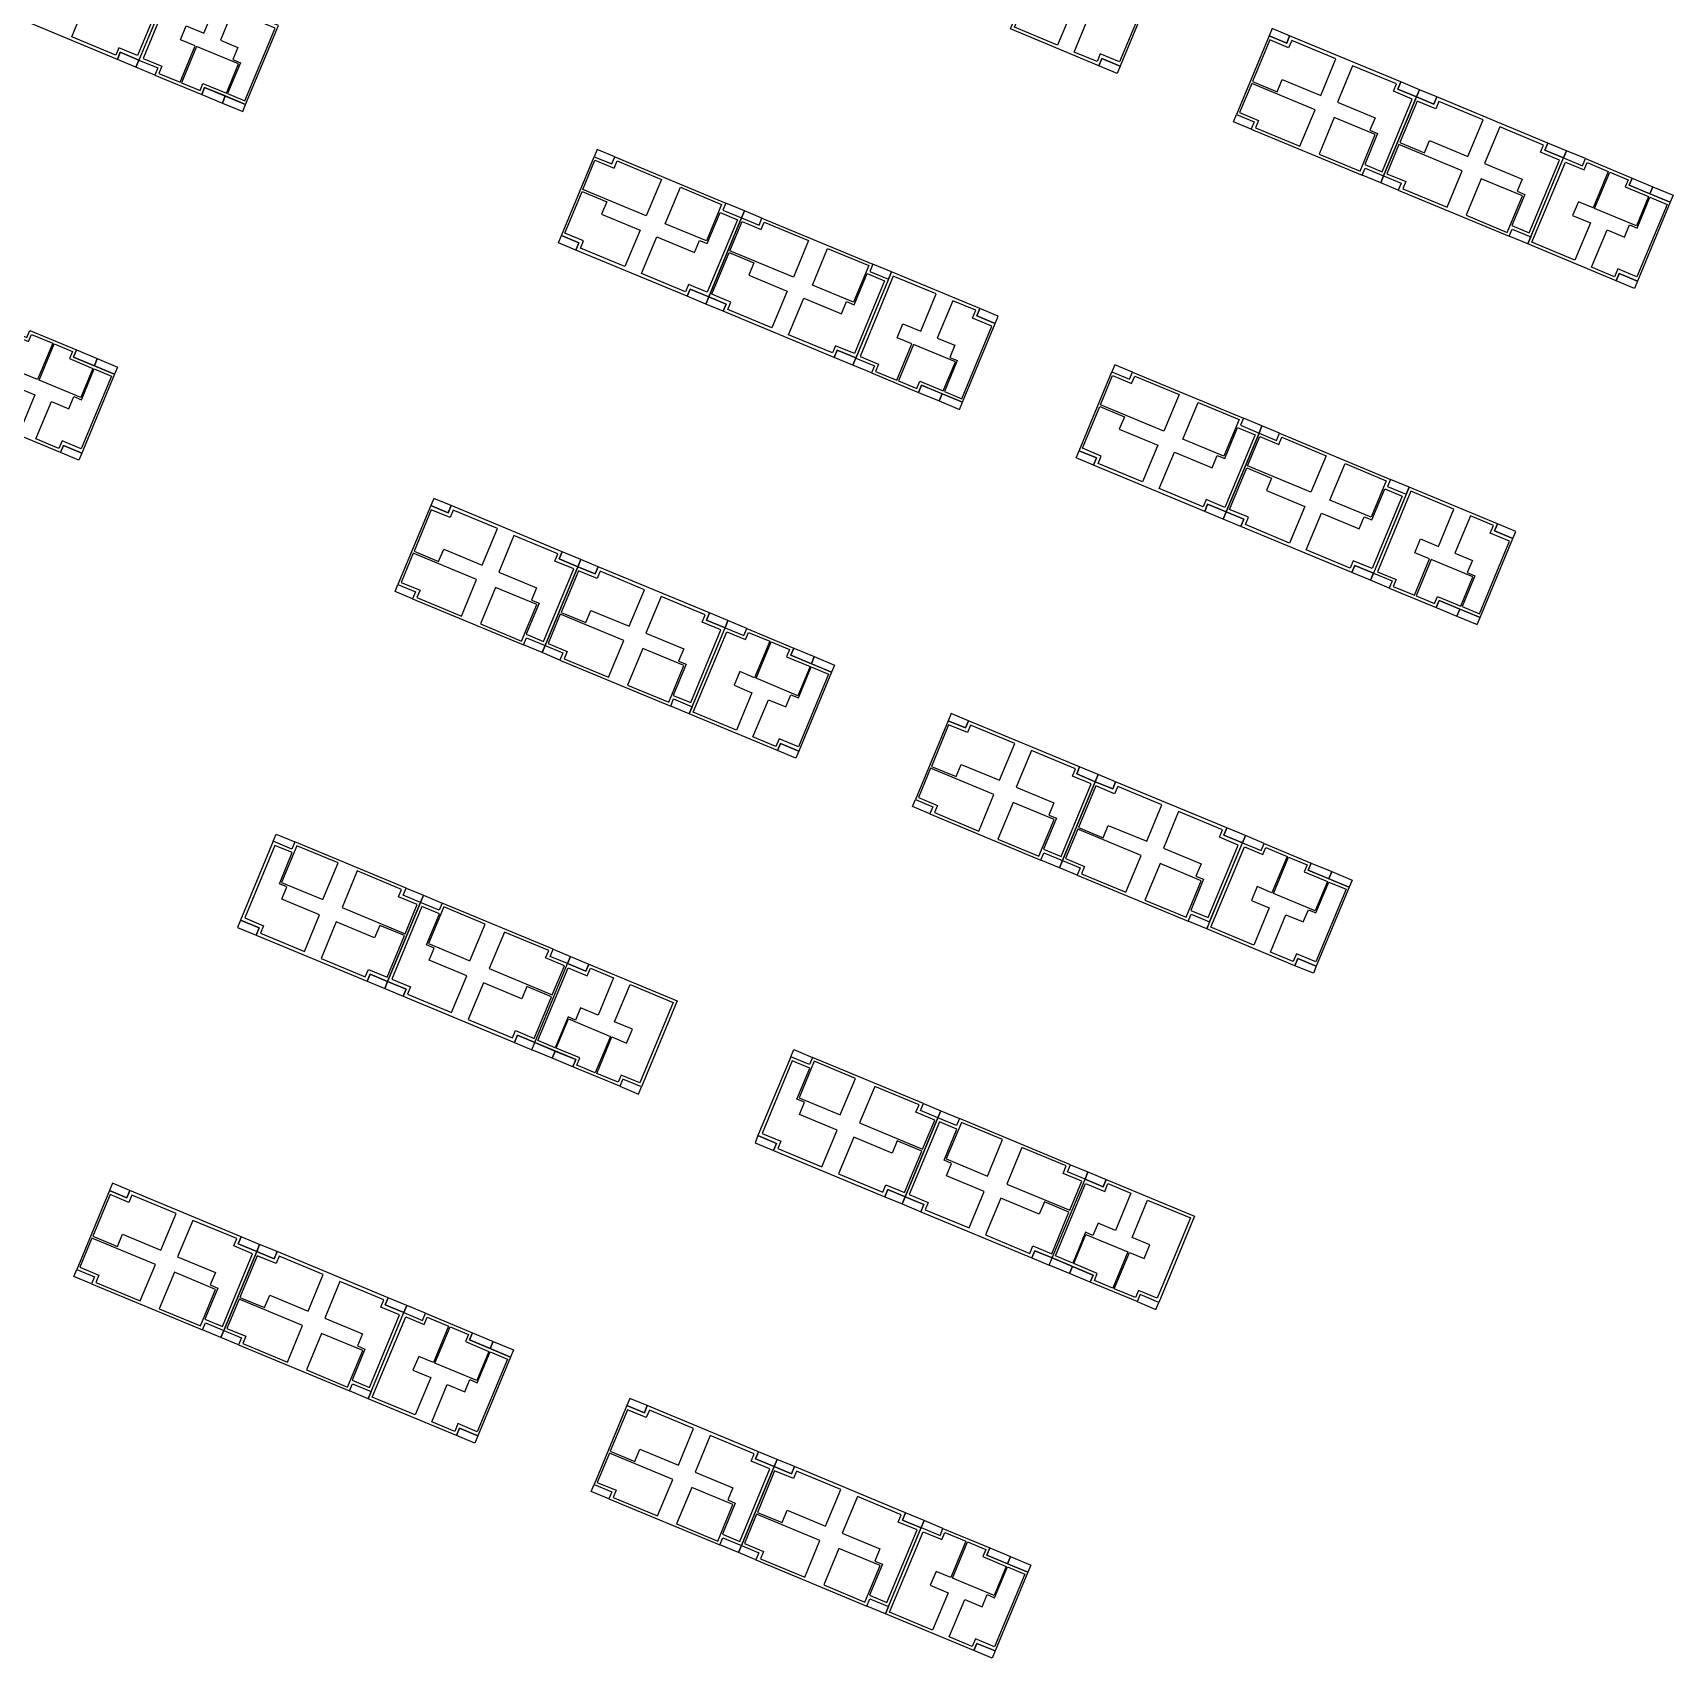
# Model space of a CAD drawing. Header units: millimetres. Extents: x 2243236 to 2245245, y 377909 to 380965.
# Drawn here: x 2244346.6 to 2244589.8, y 380301.4 to 380542.3 of the extents above; entities that cross this region are included whole.
import ezdxf

# ---------------------------------------------------------------- set-up
doc = ezdxf.new("R2010")
doc.units = ezdxf.units.MM
for name, color, linetype in [('планировка_квартир_1_тип_балконы', 6, 'Continuous'), ('планировка_квартир_1_тип_двухкомнатные', 2, 'Continuous'), ('планировка_квартир_1_тип_контур', 249, 'Continuous'), ('планировка_квартир_1_тип_однокомнатная', 5, 'Continuous'), ('планировка_квартир_1_тип_трехкомнатные', 1, 'Continuous'), ('планировка_квартир_тип_2_балконы', 6, 'Continuous'), ('планировка_квартир_тип_2_двухкомнатные', 2, 'Continuous'), ('планировка_квартир_тип_2_контур', 249, 'Continuous'), ('планировка_квартир_тип_2_однокомнатные', 5, 'Continuous'), ('планировка_квартир_тип_2_трехкомнатные', 1, 'Continuous')]:
    doc.layers.add(name, color=color, linetype=linetype)

msp = doc.modelspace()

# ---------------------------------------------------------------- linework, layer by layer
at = {"layer": 'планировка_квартир_1_тип_балконы'}
for points in [[(2244365.14, 380537.07), (2244364.71, 380536.01), (2244361.92, 380537.17), (2244362.36, 380538.22)], [(2244507.39, 380536.26), (2244504.67, 380537.39), (2244505.11, 380538.46), (2244507.83, 380537.33)], [(2244375.17, 380532.92), (2244372.1, 380534.19), (2244371.67, 380533.13), (2244374.73, 380531.86)], [(2244378.18, 380531.67), (2244375.17, 380532.92), (2244374.73, 380531.86), (2244377.75, 380530.61)], [(2244576.38, 380522.57), (2244576.82, 380523.63), (2244574.03, 380524.79), (2244573.6, 380523.73)], [(2244586.4, 380518.4), (2244583.33, 380519.68), (2244583.77, 380520.73), (2244586.84, 380519.45)], [(2244589.41, 380517.15), (2244586.4, 380518.4), (2244586.84, 380519.45), (2244589.85, 380518.2)], [(2244584.1, 380504.39), (2244581.39, 380505.52), (2244581.83, 380506.58), (2244584.55, 380505.45)], [(2244489.76, 380500.27), (2244487.04, 380501.4), (2244486.6, 380500.33), (2244489.32, 380499.21)], [(2244355.75, 380492.94), (2244352.68, 380494.22), (2244353.12, 380495.27), (2244356.19, 380494)], [(2244358.76, 380491.69), (2244355.75, 380492.94), (2244356.19, 380494), (2244359.2, 380492.74)], [(2244471.43, 380492.91), (2244470.99, 380491.86), (2244468.21, 380493.01), (2244468.64, 380494.07)], [(2244481.45, 380488.76), (2244478.39, 380490.03), (2244477.95, 380488.98), (2244481.02, 380487.71)], [(2244484.47, 380487.51), (2244481.45, 380488.76), (2244481.02, 380487.71), (2244484.03, 380486.46)], [(2244353.45, 380478.93), (2244350.74, 380480.06), (2244351.18, 380481.13), (2244353.9, 380479.99)], [(2244566.51, 380468.39), (2244563.79, 380469.51), (2244563.35, 380468.45), (2244566.07, 380467.32)], [(2244548.17, 380461.03), (2244547.74, 380459.97), (2244544.95, 380461.13), (2244545.39, 380462.18)], [(2244558.2, 380456.88), (2244555.13, 380458.15), (2244554.7, 380457.09), (2244557.76, 380455.82)], [(2244561.21, 380455.63), (2244558.2, 380456.88), (2244557.76, 380455.82), (2244560.77, 380454.57)], [(2244452.05, 380452.95), (2244452.48, 380454), (2244449.7, 380455.16), (2244449.26, 380454.11)], [(2244462.06, 380448.77), (2244459, 380450.05), (2244459.44, 380451.1), (2244462.5, 380449.83)], [(2244465.07, 380447.52), (2244462.06, 380448.77), (2244462.5, 380449.83), (2244465.51, 380448.57)], [(2244459.77, 380434.76), (2244457.05, 380435.9), (2244457.49, 380436.96), (2244460.21, 380435.83)], [(2244528.76, 380421.07), (2244529.2, 380422.13), (2244526.42, 380423.29), (2244525.98, 380422.23)], [(2244538.78, 380416.9), (2244535.72, 380418.18), (2244536.15, 380419.23), (2244539.22, 380417.96)], [(2244541.79, 380415.65), (2244538.78, 380416.9), (2244539.22, 380417.96), (2244542.23, 380416.7)], [(2244426.35, 380405.39), (2244429.07, 380404.26), (2244428.63, 380403.2), (2244425.91, 380404.33)], [(2244536.49, 380402.89), (2244533.77, 380404.02), (2244534.21, 380405.09), (2244536.93, 380403.95)], [(2244421.05, 380392.64), (2244424.07, 380391.37), (2244423.63, 380390.32), (2244420.61, 380391.57)], [(2244424.07, 380391.37), (2244427.13, 380390.1), (2244426.7, 380389.05), (2244423.63, 380390.32)], [(2244434.09, 380387.21), (2244433.65, 380386.16), (2244436.43, 380385), (2244436.87, 380386.06)], [(2244503.07, 380373.46), (2244505.79, 380372.33), (2244505.35, 380371.27), (2244502.64, 380372.4)], [(2244497.78, 380360.71), (2244500.8, 380359.45), (2244500.36, 380358.39), (2244497.34, 380359.65)], [(2244500.8, 380359.45), (2244503.86, 380358.17), (2244503.42, 380357.12), (2244500.36, 380358.39)], [(2244404.42, 380351.45), (2244404.86, 380352.5), (2244402.08, 380353.66), (2244401.64, 380352.61)], [(2244510.82, 380355.28), (2244510.38, 380354.23), (2244513.15, 380353.08), (2244513.59, 380354.13)], [(2244414.44, 380347.28), (2244411.38, 380348.55), (2244411.82, 380349.61), (2244414.88, 380348.33)], [(2244417.45, 380346.02), (2244414.44, 380347.28), (2244414.88, 380348.33), (2244417.89, 380347.08)], [(2244412.15, 380333.27), (2244409.43, 380334.4), (2244409.87, 380335.46), (2244412.59, 380334.33)], [(2244481.14, 380319.58), (2244481.58, 380320.63), (2244478.8, 380321.79), (2244478.36, 380320.74)], [(2244491.16, 380315.4), (2244488.09, 380316.68), (2244488.53, 380317.73), (2244491.6, 380316.46)], [(2244494.17, 380314.15), (2244491.16, 380315.4), (2244491.6, 380316.46), (2244494.61, 380315.2)], [(2244488.87, 380301.39), (2244486.15, 380302.53), (2244486.59, 380303.59), (2244489.31, 380302.46)]]:
    msp.add_lwpolyline(points, close=True, dxfattribs=at)
at = {"layer": 'планировка_квартир_1_тип_двухкомнатные'}
for points in [[(2244507.76, 380537.96), (2244504.9, 380539.15), (2244504.42, 380538), (2244501.02, 380539.42), (2244503.32, 380544.94), (2244505.9, 380543.87), (2244506.65, 380545.68), (2244507.76, 380545.21), (2244509.67, 380549.78), (2244512.24, 380548.71)], [(2244382.54, 380542.97), (2244379.68, 380544.15), (2244380.16, 380545.3), (2244376.75, 380546.72), (2244374.46, 380541.18), (2244377.04, 380540.11), (2244376.29, 380538.3), (2244377.4, 380537.84), (2244375.51, 380533.27), (2244378.08, 380532.2)], [(2244584.47, 380506.09), (2244581.62, 380507.28), (2244581.14, 380506.12), (2244577.73, 380507.54), (2244580.04, 380513.07), (2244582.61, 380512), (2244583.37, 380513.8), (2244584.48, 380513.34), (2244586.38, 380517.91), (2244588.95, 380516.84)], [(2244488.82, 380498.81), (2244485.96, 380499.99), (2244486.44, 380501.15), (2244483.03, 380502.56), (2244480.74, 380497.03), (2244483.32, 380495.96), (2244482.57, 380494.15), (2244483.69, 380493.69), (2244481.79, 380489.11), (2244484.36, 380488.05)], [(2244353.82, 380480.63), (2244350.97, 380481.82), (2244350.49, 380480.67), (2244347.08, 380482.09), (2244349.39, 380487.61), (2244351.97, 380486.54), (2244352.72, 380488.35), (2244353.83, 380487.88), (2244355.74, 380492.45), (2244358.3, 380491.38)], [(2244565.57, 380466.93), (2244562.71, 380468.11), (2244563.19, 380469.26), (2244559.78, 380470.68), (2244557.49, 380465.14), (2244560.07, 380464.07), (2244559.32, 380462.27), (2244560.43, 380461.8), (2244558.54, 380457.23), (2244561.11, 380456.16)], [(2244460.14, 380436.46), (2244457.28, 380437.65), (2244456.8, 380436.5), (2244453.4, 380437.92), (2244455.7, 380443.44), (2244458.28, 380442.37), (2244459.03, 380444.18), (2244460.15, 380443.71), (2244462.05, 380448.29), (2244464.62, 380447.22)], [(2244536.86, 380404.59), (2244534, 380405.78), (2244533.52, 380404.63), (2244530.12, 380406.04), (2244532.42, 380411.57), (2244535, 380410.5), (2244535.75, 380412.3), (2244536.86, 380411.84), (2244538.77, 380416.41), (2244541.34, 380415.34)], [(2244425.98, 380403.69), (2244428.84, 380402.5), (2244429.31, 380403.66), (2244432.72, 380402.24), (2244430.43, 380396.71), (2244427.84, 380397.78), (2244427.09, 380395.97), (2244425.98, 380396.44), (2244424.08, 380391.86), (2244421.51, 380392.93)], [(2244502.71, 380371.76), (2244505.56, 380370.57), (2244506.04, 380371.73), (2244509.45, 380370.31), (2244507.15, 380364.78), (2244504.57, 380365.86), (2244503.82, 380364.05), (2244502.71, 380364.51), (2244500.81, 380359.93), (2244498.24, 380361)], [(2244412.52, 380334.96), (2244409.66, 380336.15), (2244409.18, 380335), (2244405.78, 380336.42), (2244408.08, 380341.95), (2244410.66, 380340.87), (2244411.41, 380342.68), (2244412.53, 380342.22), (2244414.43, 380346.79), (2244417, 380345.72)], [(2244489.24, 380303.09), (2244486.38, 380304.28), (2244485.9, 380303.13), (2244482.5, 380304.55), (2244484.8, 380310.07), (2244487.38, 380309), (2244488.13, 380310.81), (2244489.24, 380310.34), (2244491.15, 380314.92), (2244493.72, 380313.85)]]:
    msp.add_lwpolyline(points, close=True, dxfattribs=at)
at = {"layer": 'планировка_квартир_1_тип_контур'}
for points in [[(2244507.83, 380537.33), (2244505.11, 380538.46), (2244504.67, 380537.39), (2244491.58, 380542.85), (2244496.88, 380555.6), (2244499.66, 380554.45), (2244500.1, 380555.5), (2244507.05, 380552.6), (2244506.62, 380551.55), (2244512.69, 380549.02), (2244507.83, 380537.33)], [(2244383.04, 380543.36), (2244380.32, 380544.49), (2244380.76, 380545.55), (2244367.66, 380550.98), (2244362.36, 380538.22), (2244365.14, 380537.07), (2244364.71, 380536.01), (2244371.67, 380533.13), (2244372.1, 380534.19), (2244378.18, 380531.67), (2244383.04, 380543.36)], [(2244584.55, 380505.45), (2244581.83, 380506.58), (2244581.39, 380505.52), (2244568.29, 380510.98), (2244573.6, 380523.73), (2244576.38, 380522.57), (2244576.82, 380523.63), (2244583.77, 380520.73), (2244583.33, 380519.68), (2244589.41, 380517.15), (2244584.55, 380505.45)], [(2244489.32, 380499.21), (2244486.6, 380500.33), (2244487.04, 380501.4), (2244473.94, 380506.83), (2244468.64, 380494.07), (2244471.43, 380492.91), (2244470.99, 380491.86), (2244477.95, 380488.98), (2244478.39, 380490.03), (2244484.47, 380487.51), (2244489.32, 380499.21)], [(2244353.9, 380479.99), (2244351.18, 380481.13), (2244350.74, 380480.06), (2244337.64, 380485.52), (2244342.95, 380498.27), (2244345.73, 380497.12), (2244346.17, 380498.17), (2244353.12, 380495.27), (2244352.68, 380494.22), (2244358.76, 380491.69), (2244353.9, 380479.99)], [(2244566.07, 380467.32), (2244563.35, 380468.45), (2244563.79, 380469.51), (2244550.68, 380474.94), (2244545.39, 380462.18), (2244548.17, 380461.03), (2244547.74, 380459.97), (2244554.7, 380457.09), (2244555.13, 380458.15), (2244561.21, 380455.63), (2244566.07, 380467.32)], [(2244460.21, 380435.83), (2244457.49, 380436.96), (2244457.05, 380435.9), (2244443.96, 380441.35), (2244449.26, 380454.11), (2244452.05, 380452.95), (2244452.48, 380454), (2244459.44, 380451.1), (2244459, 380450.05), (2244465.07, 380447.52), (2244460.21, 380435.83)], [(2244536.93, 380403.95), (2244534.21, 380405.09), (2244533.77, 380404.02), (2244520.68, 380409.48), (2244525.98, 380422.23), (2244528.76, 380421.07), (2244529.2, 380422.13), (2244536.15, 380419.23), (2244535.72, 380418.18), (2244541.79, 380415.65), (2244536.93, 380403.95)], [(2244425.91, 380404.33), (2244428.63, 380403.2), (2244429.07, 380404.26), (2244442.17, 380398.81), (2244436.87, 380386.06), (2244434.09, 380387.21), (2244433.65, 380386.16), (2244426.7, 380389.05), (2244427.14, 380390.1), (2244421.05, 380392.64), (2244425.91, 380404.33)], [(2244502.64, 380372.4), (2244505.35, 380371.27), (2244505.79, 380372.33), (2244518.89, 380366.89), (2244513.59, 380354.13), (2244510.82, 380355.28), (2244510.38, 380354.23), (2244503.42, 380357.12), (2244503.86, 380358.17), (2244497.78, 380360.71), (2244502.64, 380372.4)], [(2244412.59, 380334.33), (2244409.87, 380335.46), (2244409.43, 380334.4), (2244396.34, 380339.85), (2244401.64, 380352.61), (2244404.42, 380351.45), (2244404.86, 380352.5), (2244411.82, 380349.61), (2244411.38, 380348.55), (2244417.45, 380346.02), (2244412.59, 380334.33)], [(2244489.31, 380302.46), (2244486.59, 380303.59), (2244486.15, 380302.53), (2244473.06, 380307.98), (2244478.36, 380320.74), (2244481.14, 380319.58), (2244481.58, 380320.63), (2244488.53, 380317.73), (2244488.09, 380316.68), (2244494.17, 380314.15), (2244489.31, 380302.46)]]:
    msp.add_lwpolyline(points, close=True, dxfattribs=at)
at = {"layer": 'планировка_квартир_1_тип_однокомнатная'}
for points in [[(2244370.92, 380540.25), (2244368.69, 380534.86), (2244371.42, 380533.73), (2244371.85, 380534.78), (2244375.33, 380533.34), (2244377.12, 380537.68)], [(2244578.2, 380516.23), (2244580.45, 380521.62), (2244583.17, 380520.49), (2244582.73, 380519.43), (2244586.2, 380517.99), (2244584.4, 380513.65)], [(2244347.55, 380490.78), (2244349.8, 380496.16), (2244352.52, 380495.03), (2244352.08, 380493.98), (2244355.55, 380492.53), (2244353.75, 380488.2)], [(2244477.21, 380496.09), (2244474.97, 380490.7), (2244477.7, 380489.57), (2244478.14, 380490.63), (2244481.61, 380489.19), (2244483.41, 380493.53)], [(2244553.95, 380464.21), (2244551.72, 380458.82), (2244554.44, 380457.69), (2244554.88, 380458.74), (2244558.35, 380457.3), (2244560.15, 380461.64)], [(2244453.87, 380446.61), (2244456.11, 380452), (2244458.84, 380450.86), (2244458.4, 380449.81), (2244461.87, 380448.36), (2244460.06, 380444.03)], [(2244530.59, 380414.74), (2244532.83, 380420.12), (2244535.56, 380418.99), (2244535.12, 380417.93), (2244538.59, 380416.49), (2244536.78, 380412.15)], [(2244432.26, 380393.55), (2244430.02, 380388.16), (2244427.3, 380389.29), (2244427.73, 380390.34), (2244424.24, 380391.79), (2244426.05, 380396.13)], [(2244508.99, 380361.62), (2244506.75, 380356.23), (2244504.02, 380357.36), (2244504.46, 380358.42), (2244500.97, 380359.87), (2244502.77, 380364.2)], [(2244406.25, 380345.11), (2244408.49, 380350.5), (2244411.22, 380349.36), (2244410.78, 380348.31), (2244414.25, 380346.86), (2244412.44, 380342.53)], [(2244482.97, 380313.24), (2244485.21, 380318.63), (2244487.93, 380317.49), (2244487.5, 380316.44), (2244490.97, 380314.99), (2244489.16, 380310.66)]]:
    msp.add_lwpolyline(points, close=True, dxfattribs=at)
at = {"layer": 'планировка_квартир_1_тип_трехкомнатные'}
for points in [[(2244498.56, 380540.44), (2244492.18, 380543.1), (2244497.16, 380554.99), (2244499.91, 380553.85), (2244500.35, 380554.9), (2244503.51, 380553.59), (2244501.26, 380548.2), (2244499.07, 380549.11), (2244498.22, 380547.06), (2244500.86, 380545.97)], [(2244374.29, 380547.73), (2244367.9, 380550.38), (2244362.99, 380538.45), (2244365.74, 380537.31), (2244365.31, 380536.26), (2244368.47, 380534.95), (2244370.7, 380540.34), (2244368.51, 380541.25), (2244369.36, 380543.3), (2244372, 380542.2)], [(2244575.28, 380508.57), (2244568.89, 380511.23), (2244573.88, 380523.12), (2244576.63, 380521.98), (2244577.07, 380523.03), (2244580.22, 380521.72), (2244577.98, 380516.33), (2244575.79, 380517.24), (2244574.94, 380515.19), (2244577.58, 380514.09)], [(2244480.58, 380503.58), (2244474.19, 380506.22), (2244469.28, 380494.3), (2244472.03, 380493.16), (2244471.59, 380492.1), (2244474.75, 380490.79), (2244476.98, 380496.19), (2244474.79, 380497.09), (2244475.64, 380499.14), (2244478.28, 380498.05)], [(2244344.63, 380483.11), (2244338.24, 380485.77), (2244343.23, 380497.66), (2244345.98, 380496.52), (2244346.42, 380497.57), (2244349.58, 380496.26), (2244347.33, 380490.87), (2244345.14, 380491.78), (2244344.29, 380489.73), (2244346.93, 380488.63)], [(2244557.32, 380471.69), (2244550.93, 380474.34), (2244546.02, 380462.41), (2244548.77, 380461.27), (2244548.34, 380460.22), (2244551.49, 380458.91), (2244553.73, 380464.3), (2244551.54, 380465.21), (2244552.39, 380467.26), (2244555.03, 380466.16)], [(2244450.94, 380438.94), (2244444.56, 380441.6), (2244449.55, 380453.49), (2244452.3, 380452.35), (2244452.73, 380453.4), (2244455.89, 380452.09), (2244453.65, 380446.7), (2244451.46, 380447.61), (2244450.61, 380445.57), (2244453.25, 380444.47)], [(2244527.66, 380407.07), (2244521.28, 380409.73), (2244526.27, 380421.62), (2244529.01, 380420.48), (2244529.45, 380421.53), (2244532.61, 380420.22), (2244530.36, 380414.83), (2244528.18, 380415.74), (2244527.32, 380413.69), (2244529.96, 380412.59)], [(2244435.18, 380401.22), (2244441.56, 380398.57), (2244436.62, 380386.65), (2244433.84, 380387.81), (2244433.4, 380386.75), (2244430.25, 380388.06), (2244432.48, 380393.46), (2244434.67, 380392.55), (2244435.52, 380394.59), (2244432.88, 380395.69)], [(2244511.9, 380369.29), (2244518.29, 380366.64), (2244513.34, 380354.73), (2244510.57, 380355.88), (2244510.13, 380354.83), (2244506.97, 380356.14), (2244509.21, 380361.53), (2244511.4, 380360.62), (2244512.25, 380362.67), (2244509.61, 380363.76)], [(2244403.32, 380337.44), (2244396.94, 380340.1), (2244401.93, 380352), (2244404.67, 380350.85), (2244405.11, 380351.91), (2244408.27, 380350.59), (2244406.02, 380345.2), (2244403.84, 380346.11), (2244402.98, 380344.07), (2244405.62, 380342.97)], [(2244480.04, 380305.57), (2244473.66, 380308.23), (2244478.64, 380320.12), (2244481.39, 380318.98), (2244481.83, 380320.03), (2244484.99, 380318.72), (2244482.74, 380313.33), (2244480.55, 380314.24), (2244479.7, 380312.2), (2244482.34, 380311.1)]]:
    msp.add_lwpolyline(points, close=True, dxfattribs=at)
at = {"layer": 'планировка_квартир_тип_2_балконы'}
for points in [[(2244532.98, 380541.83), (2244530.4, 380542.9), (2244529.96, 380541.83), (2244532.54, 380540.76)], [(2244359.16, 380538.32), (2244359.6, 380539.38), (2244362.36, 380538.23), (2244361.92, 380537.17)], [(2244549.46, 380534.99), (2244549.02, 380533.92), (2244551.78, 380532.78), (2244552.22, 380533.84)], [(2244554.8, 380532.77), (2244552.22, 380533.84), (2244551.78, 380532.78), (2244554.35, 380531.71)], [(2244527.71, 380529.06), (2244527.27, 380528), (2244524.66, 380529.09), (2244525.1, 380530.14)], [(2244571.27, 380525.93), (2244570.83, 380524.87), (2244573.59, 380523.72), (2244574.03, 380524.79)], [(2244432.49, 380522.83), (2244432.93, 380523.88), (2244430.32, 380524.97), (2244429.88, 380523.91)], [(2244546.91, 380521.09), (2244546.48, 380520.03), (2244543.72, 380521.17), (2244544.16, 380522.23), (2244546.91, 380521.09)], [(2244549.52, 380520), (2244549.09, 380518.95), (2244546.48, 380520.03), (2244546.91, 380521.09)], [(2244451.69, 380514.84), (2244452.13, 380515.9), (2244449.38, 380517.04), (2244448.94, 380515.99), (2244451.69, 380514.84)], [(2244454.3, 380513.76), (2244454.74, 380514.81), (2244452.13, 380515.9), (2244451.69, 380514.84)], [(2244427.16, 380510.08), (2244424.59, 380511.15), (2244425.03, 380512.22), (2244427.6, 380511.14)], [(2244568.73, 380512.03), (2244568.29, 380510.98), (2244565.54, 380512.12), (2244565.98, 380513.17), (2244568.73, 380512.03)], [(2244473.5, 380505.77), (2244473.94, 380506.83), (2244471.19, 380507.97), (2244470.75, 380506.92), (2244473.5, 380505.77)], [(2244443.63, 380503.23), (2244444.08, 380504.29), (2244446.84, 380503.15), (2244446.4, 380502.08)], [(2244448.97, 380501.01), (2244446.4, 380502.08), (2244446.84, 380503.15), (2244449.41, 380502.07)], [(2244465.44, 380494.16), (2244465.89, 380495.22), (2244468.65, 380494.08), (2244468.21, 380493.01)], [(2244509.24, 380490.94), (2244509.67, 380492), (2244507.06, 380493.08), (2244506.63, 380492.03)], [(2244528.44, 380482.96), (2244528.87, 380484.01), (2244526.12, 380485.16), (2244525.68, 380484.1), (2244528.44, 380482.96)], [(2244531.05, 380481.87), (2244531.48, 380482.93), (2244528.87, 380484.01), (2244528.44, 380482.96)], [(2244503.91, 380478.2), (2244501.33, 380479.27), (2244501.77, 380480.33), (2244504.35, 380479.26)], [(2244550.25, 380473.89), (2244550.68, 380474.94), (2244547.93, 380476.09), (2244547.49, 380475.03), (2244550.25, 380473.89)], [(2244408.65, 380472.2), (2244406.07, 380473.27), (2244405.63, 380472.21), (2244408.2, 380471.14)], [(2244520.38, 380471.35), (2244520.82, 380472.41), (2244523.58, 380471.26), (2244523.14, 380470.2)], [(2244525.72, 380469.13), (2244523.14, 380470.2), (2244523.58, 380471.26), (2244526.16, 380470.19)], [(2244425.12, 380465.36), (2244424.68, 380464.3), (2244427.44, 380463.15), (2244427.88, 380464.21)], [(2244430.46, 380463.14), (2244427.88, 380464.21), (2244427.44, 380463.15), (2244430.02, 380462.08)], [(2244542.19, 380462.28), (2244542.63, 380463.34), (2244545.39, 380462.19), (2244544.95, 380461.13)], [(2244403.37, 380459.43), (2244402.94, 380458.38), (2244400.33, 380459.46), (2244400.76, 380460.51)], [(2244446.94, 380456.31), (2244446.5, 380455.24), (2244449.26, 380454.1), (2244449.7, 380455.16)], [(2244422.58, 380451.46), (2244422.14, 380450.41), (2244419.39, 380451.55), (2244419.83, 380452.6), (2244422.58, 380451.46)], [(2244425.19, 380450.38), (2244424.75, 380449.32), (2244422.14, 380450.41), (2244422.58, 380451.46)], [(2244444.4, 380442.4), (2244443.96, 380441.35), (2244441.21, 380442.49), (2244441.64, 380443.55), (2244444.4, 380442.4)], [(2244485.36, 380440.33), (2244482.79, 380441.4), (2244482.34, 380440.33), (2244484.92, 380439.26)], [(2244501.84, 380433.49), (2244501.4, 380432.43), (2244504.16, 380431.28), (2244504.6, 380432.34)], [(2244507.18, 380431.27), (2244504.6, 380432.34), (2244504.16, 380431.28), (2244506.74, 380430.21)], [(2244480.09, 380427.56), (2244479.65, 380426.5), (2244477.04, 380427.59), (2244477.48, 380428.64)], [(2244523.66, 380424.43), (2244523.22, 380423.37), (2244525.98, 380422.23), (2244526.42, 380423.29)], [(2244382.28, 380422.46), (2244382.72, 380423.51), (2244385.48, 380422.36), (2244385.05, 380421.31), (2244382.28, 380422.46)], [(2244499.3, 380419.59), (2244498.86, 380418.53), (2244496.11, 380419.68), (2244496.54, 380420.73), (2244499.3, 380419.59)], [(2244501.91, 380418.5), (2244501.47, 380417.45), (2244498.86, 380418.53), (2244499.3, 380419.59)], [(2244401.52, 380414.46), (2244401.96, 380415.52), (2244404.54, 380414.45), (2244404.1, 380413.39)], [(2244404.1, 380413.39), (2244404.54, 380414.45), (2244407.3, 380413.3), (2244406.86, 380412.25), (2244404.1, 380413.39)], [(2244521.11, 380410.53), (2244520.68, 380409.48), (2244517.92, 380410.62), (2244518.36, 380411.68), (2244521.11, 380410.53)], [(2244379.75, 380408.55), (2244380.19, 380409.61), (2244377.43, 380410.76), (2244376.98, 380409.7)], [(2244423.33, 380405.4), (2244423.77, 380406.46), (2244426.35, 380405.39), (2244425.91, 380404.33)], [(2244396.22, 380401.71), (2244398.8, 380400.64), (2244399.24, 380401.7), (2244396.66, 380402.77)], [(2244401.56, 380399.49), (2244402, 380400.55), (2244399.24, 380401.7), (2244398.8, 380400.64)], [(2244418.03, 380392.64), (2244420.61, 380391.57), (2244421.05, 380392.64), (2244418.48, 380393.71)], [(2244459.01, 380390.53), (2244459.45, 380391.58), (2244462.21, 380390.43), (2244461.77, 380389.38), (2244459.01, 380390.53)], [(2244478.25, 380382.54), (2244478.68, 380383.59), (2244481.26, 380382.52), (2244480.82, 380381.47)], [(2244480.82, 380381.47), (2244481.26, 380382.52), (2244484.02, 380381.37), (2244483.58, 380380.32), (2244480.82, 380381.47)], [(2244456.47, 380376.62), (2244456.91, 380377.69), (2244454.15, 380378.83), (2244453.71, 380377.77)], [(2244500.06, 380373.47), (2244500.5, 380374.53), (2244503.07, 380373.46), (2244502.64, 380372.4)], [(2244361.02, 380370.7), (2244358.45, 380371.77), (2244358.01, 380370.71), (2244360.58, 380369.64)], [(2244472.95, 380369.78), (2244475.52, 380368.71), (2244475.97, 380369.77), (2244473.39, 380370.84)], [(2244478.28, 380367.56), (2244478.73, 380368.62), (2244475.96, 380369.77), (2244475.52, 380368.71)], [(2244377.5, 380363.86), (2244377.06, 380362.8), (2244379.82, 380361.66), (2244380.26, 380362.72)], [(2244382.84, 380361.65), (2244380.26, 380362.72), (2244379.82, 380361.66), (2244382.4, 380360.59)], [(2244494.76, 380360.72), (2244497.34, 380359.65), (2244497.78, 380360.71), (2244495.2, 380361.78)], [(2244355.75, 380357.93), (2244355.32, 380356.88), (2244352.71, 380357.96), (2244353.14, 380359.02)], [(2244399.32, 380354.81), (2244398.88, 380353.75), (2244401.64, 380352.6), (2244402.08, 380353.66)], [(2244374.96, 380349.96), (2244374.52, 380348.91), (2244371.77, 380350.05), (2244372.21, 380351.11), (2244374.96, 380349.96)], [(2244377.57, 380348.88), (2244377.13, 380347.82), (2244374.52, 380348.91), (2244374.96, 380349.96)], [(2244396.78, 380340.91), (2244396.34, 380339.85), (2244393.58, 380341), (2244394.02, 380342.05), (2244396.78, 380340.91)], [(2244437.74, 380338.83), (2244435.16, 380339.9), (2244434.72, 380338.84), (2244437.3, 380337.77)], [(2244454.22, 380331.99), (2244453.78, 380330.93), (2244456.54, 380329.78), (2244456.98, 380330.85)], [(2244459.56, 380329.78), (2244456.98, 380330.85), (2244456.54, 380329.78), (2244459.12, 380328.71)], [(2244432.47, 380326.06), (2244432.03, 380325.01), (2244429.42, 380326.09), (2244429.86, 380327.14)], [(2244476.04, 380322.94), (2244475.6, 380321.87), (2244478.36, 380320.73), (2244478.8, 380321.79)], [(2244451.68, 380318.09), (2244451.24, 380317.04), (2244448.49, 380318.18), (2244448.92, 380319.23), (2244451.68, 380318.09)], [(2244454.29, 380317.01), (2244453.85, 380315.95), (2244451.24, 380317.04), (2244451.68, 380318.09)], [(2244473.49, 380309.04), (2244473.06, 380307.98), (2244470.3, 380309.12), (2244470.74, 380310.18), (2244473.49, 380309.04)]]:
    msp.add_lwpolyline(points, close=True, dxfattribs=at)
at = {"layer": 'планировка_квартир_тип_2_двухкомнатные'}
for points in [[(2244539.84, 380538.43), (2244533.28, 380541.15), (2244532.82, 380540.06), (2244530.04, 380541.22), (2244527.48, 380535.05), (2244531.13, 380533.54), (2244531.89, 380535.36), (2244537.59, 380533)], [(2244527.35, 380534.78), (2244525.55, 380530.45), (2244528.37, 380529.27), (2244527.92, 380528.19), (2244534.5, 380525.46), (2244536.75, 380530.88)], [(2244561.66, 380529.37), (2244555.09, 380532.1), (2244554.64, 380531.01), (2244551.86, 380532.16), (2244549.3, 380526), (2244552.95, 380524.48), (2244553.71, 380526.31), (2244559.4, 380523.94)], [(2244549.17, 380525.73), (2244547.37, 380521.39), (2244550.19, 380520.22), (2244549.74, 380519.14), (2244556.32, 380516.41), (2244558.57, 380521.83)], [(2244428.18, 380519.04), (2244429.98, 380523.38), (2244432.8, 380522.2), (2244433.25, 380523.28), (2244439.83, 380520.55), (2244437.58, 380515.13)], [(2244434.41, 380507.62), (2244427.85, 380510.35), (2244428.3, 380511.43), (2244425.52, 380512.59), (2244428.08, 380518.76), (2244431.73, 380517.24), (2244430.97, 380515.41), (2244436.67, 380513.04)], [(2244449.99, 380509.97), (2244451.79, 380514.31), (2244454.61, 380513.13), (2244455.06, 380514.21), (2244461.64, 380511.48), (2244459.39, 380506.06)], [(2244456.22, 380498.55), (2244449.66, 380501.28), (2244450.11, 380502.36), (2244447.33, 380503.52), (2244449.89, 380509.69), (2244453.54, 380508.17), (2244452.78, 380506.34), (2244458.48, 380503.97)], [(2244504.93, 380487.15), (2244506.73, 380491.49), (2244509.55, 380490.32), (2244510, 380491.4), (2244516.58, 380488.66), (2244514.33, 380483.25)], [(2244511.16, 380475.73), (2244504.6, 380478.46), (2244505.05, 380479.55), (2244502.26, 380480.71), (2244504.83, 380486.87), (2244508.48, 380485.35), (2244507.72, 380483.53), (2244513.41, 380481.16)], [(2244526.74, 380478.09), (2244528.54, 380482.42), (2244531.36, 380481.25), (2244531.81, 380482.33), (2244538.39, 380479.59), (2244536.14, 380474.18)], [(2244532.97, 380466.66), (2244526.41, 380469.39), (2244526.86, 380470.48), (2244524.07, 380471.64), (2244526.64, 380477.8), (2244530.29, 380476.28), (2244529.53, 380474.46), (2244535.22, 380472.09)], [(2244415.51, 380468.8), (2244408.94, 380471.52), (2244408.49, 380470.44), (2244405.71, 380471.59), (2244403.15, 380465.43), (2244406.8, 380463.91), (2244407.56, 380465.74), (2244413.25, 380463.37)], [(2244403.02, 380465.16), (2244401.22, 380460.82), (2244404.04, 380459.65), (2244403.59, 380458.57), (2244410.17, 380455.84), (2244412.42, 380461.25)], [(2244437.32, 380459.74), (2244430.76, 380462.47), (2244430.31, 380461.38), (2244427.52, 380462.54), (2244424.96, 380456.37), (2244428.62, 380454.86), (2244429.37, 380456.68), (2244435.07, 380454.32)], [(2244424.83, 380456.1), (2244423.03, 380451.76), (2244425.85, 380450.59), (2244425.41, 380449.51), (2244431.99, 380446.78), (2244434.24, 380452.2)], [(2244492.22, 380436.93), (2244485.66, 380439.65), (2244485.21, 380438.56), (2244482.42, 380439.72), (2244479.86, 380433.55), (2244483.52, 380432.04), (2244484.27, 380433.86), (2244489.97, 380431.5)], [(2244479.73, 380433.28), (2244477.94, 380428.95), (2244480.75, 380427.78), (2244480.31, 380426.7), (2244486.89, 380423.96), (2244489.14, 380429.38)], [(2244514.04, 380427.87), (2244507.48, 380430.6), (2244507.02, 380429.51), (2244504.24, 380430.67), (2244501.68, 380424.5), (2244505.33, 380422.98), (2244506.09, 380424.81), (2244511.79, 380422.45)], [(2244501.55, 380424.23), (2244499.75, 380419.89), (2244502.57, 380418.72), (2244502.12, 380417.64), (2244508.7, 380414.91), (2244510.95, 380420.33)], [(2244401.84, 380408.75), (2244403.63, 380413.07), (2244400.85, 380414.23), (2244401.3, 380415.33), (2244394.74, 380418.06), (2244392.49, 380412.64)], [(2244389.36, 380405.11), (2244395.92, 380402.38), (2244396.38, 380403.47), (2244399.16, 380402.31), (2244401.72, 380408.47), (2244398.07, 380410), (2244397.31, 380408.17), (2244391.61, 380410.54)], [(2244423.65, 380399.69), (2244425.44, 380404.01), (2244422.66, 380405.17), (2244423.12, 380406.27), (2244416.55, 380409), (2244414.3, 380403.58)], [(2244411.17, 380396.05), (2244417.74, 380393.32), (2244418.19, 380394.41), (2244420.97, 380393.25), (2244423.53, 380399.41), (2244419.88, 380400.93), (2244419.12, 380399.11), (2244413.43, 380401.47)], [(2244478.56, 380376.83), (2244480.36, 380381.15), (2244477.57, 380382.3), (2244478.03, 380383.4), (2244471.47, 380386.13), (2244469.21, 380380.71)], [(2244466.09, 380373.18), (2244472.65, 380370.46), (2244473.1, 380371.54), (2244475.89, 380370.39), (2244478.44, 380376.54), (2244474.8, 380378.07), (2244474.04, 380376.24), (2244468.34, 380378.61)], [(2244500.38, 380367.77), (2244502.17, 380372.08), (2244499.39, 380373.24), (2244499.84, 380374.34), (2244493.28, 380377.07), (2244491.03, 380371.65)], [(2244367.89, 380367.3), (2244361.32, 380370.03), (2244360.87, 380368.94), (2244358.09, 380370.1), (2244355.53, 380363.93), (2244359.18, 380362.41), (2244359.94, 380364.24), (2244365.63, 380361.87)], [(2244487.9, 380364.12), (2244494.46, 380361.39), (2244494.91, 380362.48), (2244497.7, 380361.32), (2244500.26, 380367.48), (2244496.61, 380369.01), (2244495.85, 380367.18), (2244490.15, 380369.55)], [(2244355.4, 380363.66), (2244353.6, 380359.32), (2244356.42, 380358.15), (2244355.97, 380357.07), (2244362.55, 380354.34), (2244364.8, 380359.76)], [(2244389.7, 380358.25), (2244383.14, 380360.97), (2244382.69, 380359.89), (2244379.9, 380361.04), (2244377.34, 380354.87), (2244380.99, 380353.36), (2244381.75, 380355.18), (2244387.45, 380352.82)], [(2244377.21, 380354.6), (2244375.41, 380350.27), (2244378.23, 380349.1), (2244377.78, 380348.02), (2244384.37, 380345.28), (2244386.61, 380350.7)], [(2244444.6, 380335.43), (2244438.04, 380338.15), (2244437.59, 380337.07), (2244434.8, 380338.22), (2244432.24, 380332.06), (2244435.9, 380330.54), (2244436.65, 380332.37), (2244442.35, 380330)], [(2244432.11, 380331.79), (2244430.31, 380327.45), (2244433.13, 380326.28), (2244432.69, 380325.2), (2244439.27, 380322.47), (2244441.52, 380327.88)], [(2244466.42, 380326.38), (2244459.85, 380329.1), (2244459.4, 380328.01), (2244456.62, 380329.17), (2244454.06, 380323), (2244457.71, 380321.49), (2244458.47, 380323.31), (2244464.17, 380320.95)], [(2244453.93, 380322.73), (2244452.13, 380318.39), (2244454.95, 380317.22), (2244454.5, 380316.14), (2244461.08, 380313.41), (2244463.33, 380318.83)]]:
    msp.add_lwpolyline(points, close=True, dxfattribs=at)
at = {"layer": 'планировка_квартир_тип_2_контур'}
for points in [[(2244345.41, 380559), (2244348.02, 380557.91), (2244348.45, 380558.97), (2244364.9, 380552.13), (2244364.46, 380551.07), (2244367.22, 380549.93), (2244362.36, 380538.23), (2244362.36, 380538.23), (2244359.6, 380539.38), (2244359.16, 380538.32), (2244342.69, 380545.17), (2244343.13, 380546.23), (2244340.55, 380547.3), (2244345.41, 380559)], [(2244525.1, 380530.14), (2244527.71, 380529.06), (2244527.27, 380528), (2244543.72, 380521.17), (2244544.16, 380522.23), (2244546.91, 380521.09), (2244551.78, 380532.78), (2244551.78, 380532.78), (2244549.02, 380533.92), (2244549.46, 380534.99), (2244532.98, 380541.83), (2244532.54, 380540.76), (2244529.96, 380541.83), (2244525.1, 380530.14)], [(2244546.91, 380521.09), (2244549.52, 380520), (2244549.09, 380518.95), (2244565.54, 380512.12), (2244565.98, 380513.17), (2244568.73, 380512.03), (2244573.59, 380523.72), (2244573.59, 380523.72), (2244570.83, 380524.87), (2244571.27, 380525.93), (2244554.8, 380532.77), (2244554.35, 380531.71), (2244551.78, 380532.78), (2244546.91, 380521.09)], [(2244429.88, 380523.91), (2244432.49, 380522.83), (2244432.93, 380523.88), (2244449.38, 380517.04), (2244448.94, 380515.99), (2244451.69, 380514.84), (2244446.84, 380503.15), (2244446.84, 380503.15), (2244444.08, 380504.29), (2244443.63, 380503.23), (2244427.16, 380510.08), (2244427.6, 380511.14), (2244425.03, 380512.22), (2244429.88, 380523.91)], [(2244451.69, 380514.84), (2244454.3, 380513.76), (2244454.74, 380514.81), (2244471.19, 380507.97), (2244470.75, 380506.92), (2244473.5, 380505.77), (2244468.65, 380494.08), (2244468.65, 380494.08), (2244465.89, 380495.22), (2244465.44, 380494.16), (2244448.97, 380501.01), (2244449.41, 380502.07), (2244446.84, 380503.15), (2244451.69, 380514.84)], [(2244506.63, 380492.03), (2244509.24, 380490.94), (2244509.67, 380492), (2244526.12, 380485.16), (2244525.68, 380484.1), (2244528.44, 380482.96), (2244523.58, 380471.26), (2244523.58, 380471.26), (2244520.82, 380472.41), (2244520.38, 380471.35), (2244503.91, 380478.2), (2244504.35, 380479.26), (2244501.77, 380480.33), (2244506.63, 380492.03)], [(2244528.44, 380482.96), (2244531.05, 380481.87), (2244531.48, 380482.93), (2244547.93, 380476.09), (2244547.49, 380475.03), (2244550.25, 380473.89), (2244545.39, 380462.19), (2244545.39, 380462.19), (2244542.63, 380463.34), (2244542.19, 380462.28), (2244525.72, 380469.13), (2244526.16, 380470.19), (2244523.58, 380471.26), (2244528.44, 380482.96)], [(2244400.76, 380460.51), (2244403.37, 380459.43), (2244402.94, 380458.38), (2244419.39, 380451.55), (2244419.83, 380452.6), (2244422.58, 380451.46), (2244427.44, 380463.15), (2244427.44, 380463.15), (2244424.68, 380464.3), (2244425.12, 380465.36), (2244408.65, 380472.2), (2244408.2, 380471.14), (2244405.63, 380472.21), (2244400.76, 380460.51)], [(2244422.58, 380451.46), (2244425.19, 380450.38), (2244424.75, 380449.32), (2244441.21, 380442.49), (2244441.64, 380443.55), (2244444.4, 380442.4), (2244449.26, 380454.1), (2244449.26, 380454.1), (2244446.5, 380455.24), (2244446.94, 380456.31), (2244430.46, 380463.14), (2244430.02, 380462.08), (2244427.44, 380463.15), (2244422.58, 380451.46)], [(2244477.48, 380428.64), (2244480.09, 380427.56), (2244479.65, 380426.5), (2244496.11, 380419.68), (2244496.54, 380420.73), (2244499.3, 380419.59), (2244504.16, 380431.28), (2244504.16, 380431.28), (2244501.4, 380432.43), (2244501.84, 380433.49), (2244485.36, 380440.33), (2244484.92, 380439.26), (2244482.34, 380440.33), (2244477.48, 380428.64)], [(2244499.3, 380419.59), (2244501.91, 380418.5), (2244501.47, 380417.45), (2244517.92, 380410.62), (2244518.36, 380411.68), (2244521.11, 380410.53), (2244525.98, 380422.23), (2244525.98, 380422.23), (2244523.22, 380423.37), (2244523.66, 380424.43), (2244507.18, 380431.27), (2244506.74, 380430.21), (2244504.16, 380431.28), (2244499.3, 380419.59)], [(2244404.1, 380413.39), (2244401.52, 380414.46), (2244401.96, 380415.52), (2244385.48, 380422.36), (2244385.05, 380421.31), (2244382.28, 380422.46), (2244377.43, 380410.76), (2244377.43, 380410.76), (2244380.19, 380409.61), (2244379.75, 380408.55), (2244396.22, 380401.71), (2244396.66, 380402.77), (2244399.24, 380401.7), (2244404.1, 380413.39)], [(2244425.91, 380404.33), (2244423.33, 380405.4), (2244423.77, 380406.46), (2244407.3, 380413.3), (2244406.86, 380412.25), (2244404.1, 380413.39), (2244399.24, 380401.7), (2244399.24, 380401.7), (2244402, 380400.55), (2244401.56, 380399.49), (2244418.03, 380392.64), (2244418.48, 380393.71), (2244421.05, 380392.64), (2244425.91, 380404.33)], [(2244480.82, 380381.47), (2244478.25, 380382.54), (2244478.68, 380383.59), (2244462.21, 380390.43), (2244461.77, 380389.38), (2244459.01, 380390.53), (2244454.15, 380378.83), (2244454.15, 380378.83), (2244456.91, 380377.69), (2244456.47, 380376.62), (2244472.95, 380369.78), (2244473.39, 380370.84), (2244475.97, 380369.77), (2244480.82, 380381.47)], [(2244502.64, 380372.4), (2244500.06, 380373.47), (2244500.5, 380374.53), (2244484.02, 380381.37), (2244483.58, 380380.32), (2244480.82, 380381.47), (2244475.96, 380369.77), (2244475.96, 380369.77), (2244478.73, 380368.62), (2244478.28, 380367.56), (2244494.76, 380360.72), (2244495.2, 380361.78), (2244497.78, 380360.71), (2244502.64, 380372.4)], [(2244353.14, 380359.02), (2244355.75, 380357.93), (2244355.32, 380356.88), (2244371.77, 380350.05), (2244372.21, 380351.11), (2244374.96, 380349.96), (2244379.82, 380361.66), (2244379.82, 380361.66), (2244377.06, 380362.8), (2244377.5, 380363.86), (2244361.02, 380370.7), (2244360.58, 380369.64), (2244358.01, 380370.71), (2244353.14, 380359.02)], [(2244374.96, 380349.96), (2244377.57, 380348.88), (2244377.13, 380347.82), (2244393.58, 380341), (2244394.02, 380342.05), (2244396.78, 380340.91), (2244401.64, 380352.6), (2244401.64, 380352.6), (2244398.88, 380353.75), (2244399.32, 380354.81), (2244382.84, 380361.65), (2244382.4, 380360.59), (2244379.82, 380361.66), (2244374.96, 380349.96)], [(2244429.86, 380327.14), (2244432.47, 380326.06), (2244432.03, 380325.01), (2244448.49, 380318.18), (2244448.92, 380319.23), (2244451.68, 380318.09), (2244456.54, 380329.78), (2244456.54, 380329.78), (2244453.78, 380330.93), (2244454.22, 380331.99), (2244437.74, 380338.83), (2244437.3, 380337.77), (2244434.72, 380338.84), (2244429.86, 380327.14)], [(2244451.68, 380318.09), (2244454.29, 380317.01), (2244453.85, 380315.95), (2244470.3, 380309.12), (2244470.74, 380310.18), (2244473.49, 380309.04), (2244478.36, 380320.73), (2244478.36, 380320.73), (2244475.6, 380321.87), (2244476.04, 380322.94), (2244459.56, 380329.78), (2244459.12, 380328.71), (2244456.54, 380329.78), (2244451.68, 380318.09)]]:
    msp.add_lwpolyline(points, dxfattribs=at)
at = {"layer": 'планировка_квартир_тип_2_однокомнатные'}
for points in [[(2244539.58, 380529.71), (2244537.33, 380524.29), (2244543.42, 380521.76), (2244545.67, 380527.18)], [(2244440.4, 380513.96), (2244442.66, 380519.38), (2244448.75, 380516.84), (2244446.5, 380511.42)], [(2244561.39, 380520.65), (2244559.14, 380515.23), (2244565.24, 380512.7), (2244567.49, 380518.12)], [(2244462.21, 380504.89), (2244464.47, 380510.31), (2244470.56, 380507.77), (2244468.31, 380502.35)], [(2244517.15, 380482.07), (2244519.4, 380487.49), (2244525.5, 380484.96), (2244523.24, 380479.54)], [(2244538.96, 380473), (2244541.21, 380478.42), (2244547.31, 380475.89), (2244545.05, 380470.47)], [(2244415.24, 380460.08), (2244412.99, 380454.66), (2244419.09, 380452.13), (2244421.34, 380457.55)], [(2244437.06, 380451.03), (2244434.81, 380445.61), (2244440.91, 380443.08), (2244443.16, 380448.5)], [(2244491.96, 380428.21), (2244489.71, 380422.79), (2244495.81, 380420.26), (2244498.06, 380425.68)], [(2244389.63, 380413.83), (2244391.88, 380419.25), (2244385.76, 380421.79), (2244383.51, 380416.37)], [(2244513.77, 380419.16), (2244511.52, 380413.73), (2244517.62, 380411.2), (2244519.87, 380416.62)], [(2244411.44, 380404.76), (2244413.69, 380410.18), (2244407.57, 380412.73), (2244405.32, 380407.31)], [(2244466.35, 380381.9), (2244468.61, 380387.32), (2244462.48, 380389.86), (2244460.23, 380384.44)], [(2244488.17, 380372.84), (2244490.42, 380378.26), (2244484.3, 380380.8), (2244482.05, 380375.38)], [(2244367.62, 380358.59), (2244365.37, 380353.16), (2244371.47, 380350.63), (2244373.72, 380356.05)], [(2244389.44, 380349.53), (2244387.19, 380344.11), (2244393.29, 380341.58), (2244395.54, 380347)], [(2244444.34, 380326.71), (2244442.09, 380321.29), (2244448.19, 380318.76), (2244450.44, 380324.18)], [(2244466.15, 380317.66), (2244463.9, 380312.24), (2244470, 380309.71), (2244472.25, 380315.13)]]:
    msp.add_lwpolyline(points, close=True, dxfattribs=at)
at = {"layer": 'планировка_квартир_тип_2_трехкомнатные'}
for points in [[(2244362.16, 380538.9), (2244359.37, 380540.06), (2244358.92, 380538.97), (2244352.4, 380541.68), (2244354.66, 380547.11), (2244360.25, 380544.78), (2244361.01, 380546.6), (2244362.13, 380546.13), (2244364.05, 380550.73), (2244366.63, 380549.66)], [(2244551.16, 380532.45), (2244548.37, 380533.61), (2244548.82, 380534.69), (2244542.3, 380537.4), (2244540.05, 380531.98), (2244545.65, 380529.65), (2244544.89, 380527.84), (2244546.02, 380527.37), (2244544.11, 380522.76), (2244546.7, 380521.69)], [(2244572.98, 380523.4), (2244570.19, 380524.56), (2244570.64, 380525.64), (2244564.12, 380528.34), (2244561.87, 380522.92), (2244567.46, 380520.6), (2244566.71, 380518.78), (2244567.83, 380518.31), (2244565.92, 380513.71), (2244568.51, 380512.64)], [(2244446.63, 380503.81), (2244443.85, 380504.97), (2244443.39, 380503.89), (2244436.88, 380506.6), (2244439.13, 380512.02), (2244444.73, 380509.69), (2244445.48, 380511.51), (2244446.61, 380511.04), (2244448.52, 380515.65), (2244451.11, 380514.57)], [(2244468.44, 380494.74), (2244465.66, 380495.9), (2244465.2, 380494.82), (2244458.69, 380497.53), (2244460.94, 380502.95), (2244466.54, 380500.62), (2244467.29, 380502.44), (2244468.42, 380501.97), (2244470.33, 380506.58), (2244472.92, 380505.5)], [(2244523.38, 380471.93), (2244520.59, 380473.09), (2244520.14, 380472), (2244513.62, 380474.72), (2244515.88, 380480.14), (2244521.47, 380477.81), (2244522.23, 380479.63), (2244523.35, 380479.16), (2244525.27, 380483.76), (2244527.85, 380482.69)], [(2244545.19, 380462.86), (2244542.4, 380464.02), (2244541.95, 380462.93), (2244535.43, 380465.65), (2244537.69, 380471.07), (2244543.28, 380468.74), (2244544.04, 380470.56), (2244545.16, 380470.09), (2244547.08, 380474.69), (2244549.66, 380473.62)], [(2244426.83, 380462.83), (2244424.04, 380463.98), (2244424.49, 380465.07), (2244417.97, 380467.77), (2244415.72, 380462.35), (2244421.31, 380460.03), (2244420.56, 380458.21), (2244421.68, 380457.74), (2244419.77, 380453.14), (2244422.36, 380452.06)], [(2244448.64, 380453.77), (2244445.86, 380454.93), (2244446.3, 380456.01), (2244439.78, 380458.72), (2244437.53, 380453.3), (2244443.13, 380450.97), (2244442.38, 380449.16), (2244443.5, 380448.69), (2244441.59, 380444.08), (2244444.18, 380443.01)], [(2244503.55, 380430.95), (2244500.76, 380432.11), (2244501.21, 380433.19), (2244494.68, 380435.9), (2244492.43, 380430.48), (2244498.03, 380428.16), (2244497.28, 380426.34), (2244498.4, 380425.87), (2244496.49, 380421.27), (2244499.08, 380420.19)], [(2244525.36, 380421.9), (2244522.57, 380423.06), (2244523.02, 380424.14), (2244516.5, 380426.85), (2244514.25, 380421.42), (2244519.85, 380419.1), (2244519.09, 380417.28), (2244520.22, 380416.82), (2244518.31, 380412.21), (2244520.9, 380411.14)], [(2244378.04, 380411.09), (2244380.83, 380409.93), (2244380.38, 380408.85), (2244386.9, 380406.14), (2244389.15, 380411.56), (2244383.56, 380413.88), (2244384.31, 380415.7), (2244383.19, 380416.17), (2244385.1, 380420.77), (2244382.51, 380421.85)], [(2244399.85, 380402.02), (2244402.64, 380400.87), (2244402.19, 380399.78), (2244408.71, 380397.07), (2244410.97, 380402.5), (2244405.37, 380404.82), (2244406.13, 380406.64), (2244405, 380407.11), (2244406.91, 380411.71), (2244404.32, 380412.79)], [(2244454.77, 380379.16), (2244457.56, 380378), (2244457.11, 380376.92), (2244463.63, 380374.21), (2244465.88, 380379.63), (2244460.28, 380381.96), (2244461.04, 380383.77), (2244459.91, 380384.24), (2244461.83, 380388.84), (2244459.24, 380389.92)], [(2244476.58, 380370.1), (2244479.37, 380368.94), (2244478.92, 380367.86), (2244485.44, 380365.15), (2244487.69, 380370.57), (2244482.1, 380372.89), (2244482.85, 380374.71), (2244481.73, 380375.18), (2244483.64, 380379.78), (2244481.05, 380380.86)], [(2244379.21, 380361.33), (2244376.42, 380362.49), (2244376.87, 380363.57), (2244370.35, 380366.28), (2244368.1, 380360.85), (2244373.69, 380358.53), (2244372.94, 380356.71), (2244374.06, 380356.25), (2244372.15, 380351.64), (2244374.74, 380350.57)], [(2244401.02, 380352.27), (2244398.23, 380353.43), (2244398.68, 380354.51), (2244392.16, 380357.22), (2244389.91, 380351.8), (2244395.51, 380349.48), (2244394.75, 380347.66), (2244395.88, 380347.19), (2244393.97, 380342.59), (2244396.56, 380341.51)], [(2244455.92, 380329.46), (2244453.14, 380330.61), (2244453.58, 380331.7), (2244447.06, 380334.4), (2244444.81, 380328.98), (2244450.41, 380326.66), (2244449.66, 380324.84), (2244450.78, 380324.37), (2244448.87, 380319.77), (2244451.46, 380318.69)], [(2244477.74, 380320.4), (2244474.95, 380321.56), (2244475.4, 380322.64), (2244468.88, 380325.35), (2244466.63, 380319.93), (2244472.23, 380317.6), (2244471.47, 380315.79), (2244472.6, 380315.32), (2244470.69, 380310.71), (2244473.27, 380309.64)]]:
    msp.add_lwpolyline(points, close=True, dxfattribs=at)

doc.saveas('drawing.dxf')
